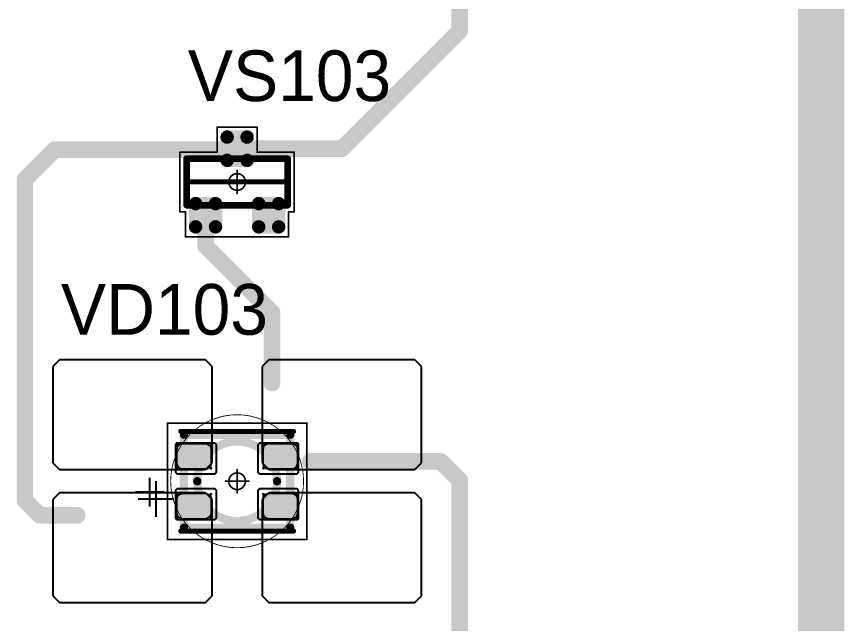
# Model space of a CAD drawing. Header units: millimetres. Extents: x 0 to 400, y 0 to 511.
# Drawn here: x 213.36 to 238.28, y 137.22 to 155.47 of the extents above; entities that cross this region are included whole.
import ezdxf

# ---------------------------------------------------------------- set-up
doc = ezdxf.new("R2010")
doc.units = ezdxf.units.MM
for name, color, linetype in [('Mechanical13', 56, 'Continuous'), ('Mechanical15', 56, 'Continuous'), ('Mechanical2', 216, 'Continuous'), ('TopLayer', 1, 'Continuous'), ('TopOverlay', 2, 'Continuous'), ('TopPaste', 8, 'Continuous'), ('TopSolder', 216, 'Continuous')]:
    doc.layers.add(name, color=color, linetype=linetype)

# ---------------------------------------------------------------- blocks, each defined once
blk = doc.blocks.new('SOT23_494')
at = {"layer": 'Mechanical13', "const_width": 0.2}
for points in [[(-0.7, 1.52), (0.7, 1.52)], [(-0.7, 1.52), (-0.7, -1.52)], [(0.7, 1.52), (0.7, -1.52)], [(-0.7, -1.52), (0.7, -1.52)]]:
    blk.add_lwpolyline(points, dxfattribs=at)
at = {"layer": 'Mechanical13', "const_width": 0.1}
for points in [[(-0.75, 1.52, 1), (-0.65, 1.52, 1)], [(-0.75, 1.52, 1), (-0.65, 1.52, 1)], [(0.65, 1.52, 1), (0.75, 1.52, 1)], [(0.65, 1.52, 1), (0.75, 1.52, 1)], [(-0.75, -1.52, 1), (-0.65, -1.52, 1)], [(-0.75, -1.52, 1), (-0.65, -1.52, 1)], [(0.65, -1.52, 1), (0.75, -1.52, 1)], [(0.65, -1.52, 1), (0.75, -1.52, 1)]]:
    blk.add_lwpolyline(points, format="xyb", close=True, dxfattribs=at)
at = {"layer": 'Mechanical15', "const_width": 0.05}
for points in [[(-0.9, 1.72), (-0.9, 1.55)], [(-0.9, 1.72), (0.9, 1.72)], [(0.9, 1.72), (0.9, 0.6)], [(-1.65, 1.55), (-1.65, -1.55)], [(-1.65, 1.55), (-0.9, 1.55)], [(0.9, 0.6), (1.65, 0.6)], [(1.65, 0.6), (1.65, -0.6)], [(0, 0.35), (0, -0.35)], [(-0.35, 0), (0.35, 0)], [(0.9, -0.6), (1.65, -0.6)], [(0.9, -0.6), (0.9, -1.72)], [(-1.65, -1.55), (-0.9, -1.55)], [(-0.9, -1.55), (-0.9, -1.72)], [(-0.9, -1.72), (0.9, -1.72)]]:
    blk.add_lwpolyline(points, dxfattribs=at)
at = {"layer": 'Mechanical15'}
for points, const_width in [([(-0.913, 1.72, 1), (-0.888, 1.72, 1)], 0.025), ([(-0.913, 1.72, 1), (-0.888, 1.72, 1)], 0.025), ([(0.888, 1.72, 1), (0.913, 1.72, 1)], 0.025), ([(0.888, 1.72, 1), (0.913, 1.72, 1)], 0.025), ([(-1.662, 1.55, 1), (-1.637, 1.55, 1)], 0.025), ([(-1.662, 1.55, 1), (-1.637, 1.55, 1)], 0.025), ([(-0.913, 1.55, 1), (-0.888, 1.55, 1)], 0.025), ([(-0.913, 1.55, 1), (-0.888, 1.55, 1)], 0.025), ([(0.888, 0.6, 1), (0.913, 0.6, 1)], 0.025), ([(0.888, 0.6, 1), (0.913, 0.6, 1)], 0.025), ([(1.637, 0.6, 1), (1.662, 0.6, 1)], 0.025), ([(1.637, 0.6, 1), (1.662, 0.6, 1)], 0.025), ([(0.25, 0, 1), (-0.25, 0, 1)], 0.05), ([(-0.012, 0.35, 1), (0.012, 0.35, 1)], 0.025), ([(-0.362, 0, 1), (-0.337, 0, 1)], 0.025), ([(-0.262, 0, 1), (-0.238, 0, 1)], 0.025), ([(0.238, 0, 1), (0.262, 0, 1)], 0.025), ([(0.337, 0, 1), (0.362, 0, 1)], 0.025), ([(-0.012, -0.35, 1), (0.012, -0.35, 1)], 0.025), ([(0.888, -0.6, 1), (0.913, -0.6, 1)], 0.025), ([(0.888, -0.6, 1), (0.913, -0.6, 1)], 0.025), ([(1.637, -0.6, 1), (1.662, -0.6, 1)], 0.025), ([(1.637, -0.6, 1), (1.662, -0.6, 1)], 0.025), ([(-1.662, -1.55, 1), (-1.637, -1.55, 1)], 0.025), ([(-1.662, -1.55, 1), (-1.637, -1.55, 1)], 0.025), ([(-0.913, -1.55, 1), (-0.888, -1.55, 1)], 0.025), ([(-0.913, -1.55, 1), (-0.888, -1.55, 1)], 0.025), ([(-0.913, -1.72, 1), (-0.888, -1.72, 1)], 0.025), ([(-0.913, -1.72, 1), (-0.888, -1.72, 1)], 0.025), ([(0.888, -1.72, 1), (0.913, -1.72, 1)], 0.025), ([(0.888, -1.72, 1), (0.913, -1.72, 1)], 0.025)]:
    blk.add_lwpolyline(points, format="xyb", close=True, dxfattribs=dict(at, const_width=const_width))
at = {"layer": 'TopLayer', "const_width": 0.1}
for points in [[(-1.4, 1.25, 1), (-1.3, 1.25, 1)], [(-0.7, 1.25, 1), (-0.6, 1.25, 1)], [(-1.4, 0.65, 1), (-1.3, 0.65, 1)], [(-0.7, 0.65, 1), (-0.6, 0.65, 1)], [(0.6, 0.3, 1), (0.7, 0.3, 1)], [(1.3, 0.3, 1), (1.4, 0.3, 1)], [(0.6, -0.3, 1), (0.7, -0.3, 1)], [(1.3, -0.3, 1), (1.4, -0.3, 1)], [(-1.4, -0.65, 1), (-1.3, -0.65, 1)], [(-0.7, -0.65, 1), (-0.6, -0.65, 1)], [(-1.4, -1.25, 1), (-1.3, -1.25, 1)], [(-0.7, -1.25, 1), (-0.6, -1.25, 1)]]:
    blk.add_lwpolyline(points, format="xyb", close=True, dxfattribs=at)
at = {"layer": 'TopLayer'}
for points in [[(-1.45, 1.25), (-1.45, 0.65), (-0.55, 1.25), (-0.55, 0.65)], [(-1.35, 1.35), (-1.35, 0.55), (-0.65, 1.35), (-0.65, 0.55)], [(0.55, 0.3), (0.55, -0.3), (1.45, 0.3), (1.45, -0.3)], [(0.65, 0.4), (0.65, -0.4), (1.35, 0.4), (1.35, -0.4)], [(-1.45, -0.65), (-1.45, -1.25), (-0.55, -0.65), (-0.55, -1.25)], [(-1.35, -0.55), (-1.35, -1.35), (-0.65, -0.55), (-0.65, -1.35)]]:
    blk.add_solid(points, dxfattribs=at)
at = {"layer": 'TopOverlay', "const_width": 0.15}
blk.add_lwpolyline([(0, 1.5), (0, -1.5)], dxfattribs=at)
at = {"layer": 'TopOverlay', "const_width": 0.075}
for points in [[(-0.038, 1.5, 1), (0.038, 1.5, 1)], [(-0.038, -1.5, 1), (0.038, -1.5, 1)]]:
    blk.add_lwpolyline(points, format="xyb", close=True, dxfattribs=at)
at = {"layer": 'TopPaste', "const_width": 0.075}
for points in [[(-1.387, 1.25, 1), (-1.313, 1.25, 1)], [(-0.687, 1.25, 1), (-0.613, 1.25, 1)], [(-1.387, 0.65, 1), (-1.313, 0.65, 1)], [(-0.687, 0.65, 1), (-0.613, 0.65, 1)], [(0.613, 0.3, 1), (0.687, 0.3, 1)], [(1.313, 0.3, 1), (1.387, 0.3, 1)], [(0.613, -0.3, 1), (0.687, -0.3, 1)], [(1.313, -0.3, 1), (1.387, -0.3, 1)], [(-1.387, -0.65, 1), (-1.313, -0.65, 1)], [(-0.687, -0.65, 1), (-0.613, -0.65, 1)], [(-1.387, -1.25, 1), (-1.313, -1.25, 1)], [(-0.687, -1.25, 1), (-0.613, -1.25, 1)]]:
    blk.add_lwpolyline(points, format="xyb", close=True, dxfattribs=at)
at = {"layer": 'TopPaste'}
for points in [[(-1.425, 1.25), (-1.425, 0.65), (-0.575, 1.25), (-0.575, 0.65)], [(-1.35, 1.325), (-1.35, 0.575), (-0.65, 1.325), (-0.65, 0.575)], [(0.575, 0.3), (0.575, -0.3), (1.425, 0.3), (1.425, -0.3)], [(0.65, 0.375), (0.65, -0.375), (1.35, 0.375), (1.35, -0.375)], [(-1.425, -0.65), (-1.425, -1.25), (-0.575, -0.65), (-0.575, -1.25)], [(-1.35, -0.575), (-1.35, -1.325), (-0.65, -0.575), (-0.65, -1.325)]]:
    blk.add_solid(points, dxfattribs=at)
at = {"layer": 'TopSolder', "const_width": 0.202}
for points in [[(-1.451, 1.25, 1), (-1.249, 1.25, 1)], [(-0.751, 1.25, 1), (-0.549, 1.25, 1)], [(-1.451, 0.65, 1), (-1.249, 0.65, 1)], [(-0.751, 0.65, 1), (-0.549, 0.65, 1)], [(0.549, 0.3, 1), (0.751, 0.3, 1)], [(1.249, 0.3, 1), (1.451, 0.3, 1)], [(0.549, -0.3, 1), (0.751, -0.3, 1)], [(1.249, -0.3, 1), (1.451, -0.3, 1)], [(-1.451, -0.65, 1), (-1.249, -0.65, 1)], [(-0.751, -0.65, 1), (-0.549, -0.65, 1)], [(-1.451, -1.25, 1), (-1.249, -1.25, 1)], [(-0.751, -1.25, 1), (-0.549, -1.25, 1)]]:
    blk.add_lwpolyline(points, format="xyb", close=True, dxfattribs=at)
at = {"layer": 'TopSolder'}
for points in [[(-1.552, 1.25), (-1.552, 0.65), (-0.448, 1.25), (-0.448, 0.65)], [(-1.35, 1.452), (-1.35, 0.448), (-0.65, 1.452), (-0.65, 0.448)], [(0.65, 0.502), (0.65, -0.502), (1.35, 0.502), (1.35, -0.502)], [(0.448, 0.3), (0.448, -0.3), (1.552, 0.3), (1.552, -0.3)], [(-1.35, -0.448), (-1.35, -1.452), (-0.65, -0.448), (-0.65, -1.452)], [(-1.552, -0.65), (-1.552, -1.25), (-0.448, -0.65), (-0.448, -1.25)]]:
    blk.add_solid(points, dxfattribs=at)
blk = doc.blocks.new('E65F_698')
at = {"layer": 'Mechanical13'}
for p, q in [((2.441, 1.071), (2.441, 0)), ((1.905, 0.536), (2.976, 0.536))]:
    blk.add_line(p, q, dxfattribs=at)
at = {"layer": 'Mechanical13', "const_width": 0.25}
for points in [[(-1.6, 1.4), (-1.6, -1.4)], [(1.6, 1.4), (-1.6, 1.4)], [(1.6, 1.4), (1.6, -1.4)], [(1.6, -1.4), (-1.6, -1.4)]]:
    blk.add_lwpolyline(points, dxfattribs=at)
at = {"layer": 'Mechanical13'}
for points, const_width in [([(-1.663, 1.4, 1), (-1.538, 1.4, 1)], 0.125), ([(-1.663, 1.4, 1), (-1.538, 1.4, 1)], 0.125), ([(1.537, 1.4, 1), (1.662, 1.4, 1)], 0.125), ([(1.537, 1.4, 1), (1.662, 1.4, 1)], 0.125), ([(1.2, 0, 1), (-1.2, 0, 1)], 0.25), ([(-1.263, 0, 1), (-1.138, 0, 1)], 0.125), ([(1.137, 0, 1), (1.262, 0, 1)], 0.125), ([(-1.663, -1.4, 1), (-1.538, -1.4, 1)], 0.125), ([(-1.663, -1.4, 1), (-1.538, -1.4, 1)], 0.125), ([(1.537, -1.4, 1), (1.662, -1.4, 1)], 0.125), ([(1.537, -1.4, 1), (1.662, -1.4, 1)], 0.125)]:
    blk.add_lwpolyline(points, format="xyb", close=True, dxfattribs=dict(at, const_width=const_width))
at = {"layer": 'Mechanical15', "const_width": 0.05}
for points in [[(2.1, 1.75), (-2.1, 1.75)], [(-2.1, 1.75), (-2.1, -1.75)], [(2.1, 1.75), (2.1, -1.75)], [(0, 0.35), (0, -0.35)], [(0, 0.35), (0, -0.35)], [(0.35, 0), (-0.35, 0)], [(0.35, 0), (-0.35, 0)], [(2.1, -1.75), (-2.1, -1.75)]]:
    blk.add_lwpolyline(points, dxfattribs=at)
at = {"layer": 'Mechanical15'}
for points, const_width in [([(-2.113, 1.75, 1), (-2.088, 1.75, 1)], 0.025), ([(-2.113, 1.75, 1), (-2.088, 1.75, 1)], 0.025), ([(2.087, 1.75, 1), (2.112, 1.75, 1)], 0.025), ([(2.087, 1.75, 1), (2.112, 1.75, 1)], 0.025), ([(0.25, 0, 1), (-0.25, 0, 1)], 0.05), ([(0.25, 0, 1), (-0.25, 0, 1)], 0.05), ([(-0.013, 0.35, 1), (0.012, 0.35, 1)], 0.025), ([(-0.013, 0.35, 1), (0.012, 0.35, 1)], 0.025), ([(-0.363, 0, 1), (-0.338, 0, 1)], 0.025), ([(-0.363, 0, 1), (-0.338, 0, 1)], 0.025), ([(-0.263, 0, 1), (-0.238, 0, 1)], 0.025), ([(-0.263, 0, 1), (-0.238, 0, 1)], 0.025), ([(0.237, 0, 1), (0.262, 0, 1)], 0.025), ([(0.237, 0, 1), (0.262, 0, 1)], 0.025), ([(0.337, 0, 1), (0.362, 0, 1)], 0.025), ([(0.337, 0, 1), (0.362, 0, 1)], 0.025), ([(-0.013, -0.35, 1), (0.012, -0.35, 1)], 0.025), ([(-0.013, -0.35, 1), (0.012, -0.35, 1)], 0.025), ([(-2.113, -1.75, 1), (-2.088, -1.75, 1)], 0.025), ([(-2.113, -1.75, 1), (-2.088, -1.75, 1)], 0.025), ([(2.087, -1.75, 1), (2.112, -1.75, 1)], 0.025), ([(2.087, -1.75, 1), (2.112, -1.75, 1)], 0.025)]:
    blk.add_lwpolyline(points, format="xyb", close=True, dxfattribs=dict(at, const_width=const_width))
at = {"layer": 'TopLayer'}
for p, q in [((-5.35, 3.65), (-5.55, 3.45)), ((-0.95, 3.65), (-5.35, 3.65)), ((-5.35, 3.65), (-5.35, 3.65)), ((-0.75, 3.45), (-0.95, 3.65)), ((0.95, 3.65), (0.75, 3.45)), ((5.35, 3.65), (0.95, 3.65)), ((0.95, 3.65), (0.95, 3.65)), ((5.55, 3.45), (5.35, 3.65)), ((-5.55, 3.45), (-5.55, 3.45)), ((-5.55, 3.45), (-5.55, 0.55)), ((-0.75, 0.55), (-0.75, 3.45)), ((0.75, 3.45), (0.75, 3.45)), ((0.75, 3.45), (0.75, 0.55)), ((5.55, 0.55), (5.55, 3.45)), ((-5.55, 0.55), (-5.35, 0.35)), ((-0.95, 0.35), (-0.75, 0.55)), ((0.75, 0.55), (0.95, 0.35)), ((5.35, 0.35), (5.55, 0.55)), ((-5.35, 0.35), (-0.95, 0.35)), ((0.95, 0.35), (5.35, 0.35)), ((-5.35, -0.35), (-5.55, -0.55)), ((-0.95, -0.35), (-5.35, -0.35)), ((-5.35, -0.35), (-5.35, -0.35)), ((-0.75, -0.55), (-0.95, -0.35)), ((0.95, -0.35), (0.75, -0.55)), ((5.35, -0.35), (0.95, -0.35)), ((0.95, -0.35), (0.95, -0.35)), ((5.55, -0.55), (5.35, -0.35)), ((-5.55, -0.55), (-5.55, -0.55)), ((-5.55, -0.55), (-5.55, -3.45)), ((-0.75, -3.45), (-0.75, -0.55)), ((0.75, -0.55), (0.75, -0.55)), ((0.75, -0.55), (0.75, -3.45)), ((5.55, -3.45), (5.55, -0.55)), ((-5.55, -3.45), (-5.35, -3.65)), ((-0.95, -3.65), (-0.75, -3.45)), ((0.75, -3.45), (0.95, -3.65)), ((5.35, -3.65), (5.55, -3.45)), ((-5.35, -3.65), (-0.95, -3.65)), ((0.95, -3.65), (5.35, -3.65))]:
    blk.add_line(p, q, dxfattribs=at)
at = {"layer": 'TopLayer', "const_width": 0.04}
for points in [[(-1.83, 1.11, 1), (-1.79, 1.11, 1)], [(-0.81, 1.11, 1), (-0.77, 1.11, 1)], [(0.77, 1.11, 1), (0.81, 1.11, 1)], [(1.79, 1.11, 1), (1.83, 1.11, 1)], [(-1.83, 0.39, 1), (-1.79, 0.39, 1)], [(-0.81, 0.39, 1), (-0.77, 0.39, 1)], [(0.77, 0.39, 1), (0.81, 0.39, 1)], [(1.79, 0.39, 1), (1.83, 0.39, 1)], [(-1.83, -0.39, 1), (-1.79, -0.39, 1)], [(-0.81, -0.39, 1), (-0.77, -0.39, 1)], [(0.77, -0.39, 1), (0.81, -0.39, 1)], [(1.79, -0.39, 1), (1.83, -0.39, 1)], [(-1.83, -1.11, 1), (-1.79, -1.11, 1)], [(-0.81, -1.11, 1), (-0.77, -1.11, 1)], [(0.77, -1.11, 1), (0.81, -1.11, 1)], [(1.79, -1.11, 1), (1.83, -1.11, 1)]]:
    blk.add_lwpolyline(points, format="xyb", close=True, dxfattribs=at)
at = {"layer": 'TopLayer'}
for points in [[(-1.85, 1.11), (-1.85, 0.39), (-0.75, 1.11), (-0.75, 0.39)], [(-1.81, 1.15), (-1.81, 0.35), (-0.79, 1.15), (-0.79, 0.35)], [(0.75, 1.11), (0.75, 0.39), (1.85, 1.11), (1.85, 0.39)], [(0.79, 1.15), (0.79, 0.35), (1.81, 1.15), (1.81, 0.35)], [(-1.85, -0.39), (-1.85, -1.11), (-0.75, -0.39), (-0.75, -1.11)], [(-1.81, -0.35), (-1.81, -1.15), (-0.79, -0.35), (-0.79, -1.15)], [(0.75, -0.39), (0.75, -1.11), (1.85, -0.39), (1.85, -1.11)], [(0.79, -0.35), (0.79, -1.15), (1.81, -0.35), (1.81, -1.15)]]:
    blk.add_solid(points, dxfattribs=at)
at = {"layer": 'TopOverlay'}
for p, q in [((2.628, 0.757), (2.628, -0.1)), ((2.2, 0.328), (3.057, 0.328))]:
    blk.add_line(p, q, dxfattribs=at)
at = {"layer": 'TopOverlay', "const_width": 0.15}
for points in [[(1.7, 1.5), (-1.7, 1.5)], [(1.7, -1.5), (-1.7, -1.5)]]:
    blk.add_lwpolyline(points, dxfattribs=at)
at = {"layer": 'TopOverlay', "const_width": 0.075}
for points in [[(-1.738, 1.5, 1), (-1.663, 1.5, 1)], [(1.662, 1.5, 1), (1.737, 1.5, 1)], [(-1.738, -1.5, 1), (-1.663, -1.5, 1)], [(1.662, -1.5, 1), (1.737, -1.5, 1)]]:
    blk.add_lwpolyline(points, format="xyb", close=True, dxfattribs=at)
at = {"layer": 'TopPaste'}
for p, q in [((-1.814, 1.011), (-1.829, 0.938)), ((-1.773, 1.073), (-1.814, 1.011)), ((-1.711, 1.114), (-1.773, 1.073)), ((-1.638, 1.129), (-1.711, 1.114)), ((-0.963, 1.129), (-1.638, 1.129)), ((-0.889, 1.114), (-0.963, 1.129)), ((-0.827, 1.073), (-0.889, 1.114)), ((-0.786, 1.011), (-0.827, 1.073)), ((-0.771, 0.938), (-0.786, 1.011)), ((0.786, 1.011), (0.771, 0.938)), ((0.827, 1.073), (0.786, 1.011)), ((0.889, 1.114), (0.827, 1.073)), ((0.962, 1.129), (0.889, 1.114)), ((1.637, 1.129), (0.962, 1.129)), ((1.711, 1.114), (1.637, 1.129)), ((1.773, 1.073), (1.711, 1.114)), ((1.814, 1.011), (1.773, 1.073)), ((1.829, 0.938), (1.814, 1.011)), ((-1.829, 0.938), (-1.829, 0.563)), ((-0.771, 0.563), (-0.771, 0.938)), ((0.771, 0.938), (0.771, 0.563)), ((1.829, 0.563), (1.829, 0.938)), ((-1.829, 0.563), (-1.814, 0.489)), ((-0.786, 0.489), (-0.771, 0.563)), ((0.771, 0.563), (0.786, 0.489)), ((1.814, 0.489), (1.829, 0.563)), ((-1.814, 0.489), (-1.773, 0.427)), ((-1.773, 0.427), (-1.711, 0.386)), ((-1.711, 0.386), (-1.638, 0.371)), ((-1.638, 0.371), (-0.963, 0.371)), ((-0.963, 0.371), (-0.889, 0.386)), ((-0.889, 0.386), (-0.827, 0.427)), ((-0.827, 0.427), (-0.786, 0.489)), ((0.786, 0.489), (0.827, 0.427)), ((0.827, 0.427), (0.889, 0.386)), ((0.889, 0.386), (0.962, 0.371)), ((0.962, 0.371), (1.637, 0.371)), ((1.637, 0.371), (1.711, 0.386)), ((1.711, 0.386), (1.773, 0.427)), ((1.773, 0.427), (1.814, 0.489)), ((-1.814, -0.489), (-1.829, -0.563)), ((-1.773, -0.427), (-1.814, -0.489)), ((-1.711, -0.386), (-1.773, -0.427)), ((-1.638, -0.371), (-1.711, -0.386)), ((-0.963, -0.371), (-1.638, -0.371)), ((-0.889, -0.386), (-0.963, -0.371)), ((-0.827, -0.427), (-0.889, -0.386)), ((-0.786, -0.489), (-0.827, -0.427)), ((-0.771, -0.563), (-0.786, -0.489)), ((0.786, -0.489), (0.771, -0.563)), ((0.827, -0.427), (0.786, -0.489)), ((0.889, -0.386), (0.827, -0.427)), ((0.962, -0.371), (0.889, -0.386)), ((1.637, -0.371), (0.962, -0.371)), ((1.711, -0.386), (1.637, -0.371)), ((1.773, -0.427), (1.711, -0.386)), ((1.814, -0.489), (1.773, -0.427)), ((1.829, -0.563), (1.814, -0.489)), ((-1.829, -0.563), (-1.829, -0.938)), ((-0.771, -0.938), (-0.771, -0.563)), ((0.771, -0.563), (0.771, -0.938)), ((1.829, -0.938), (1.829, -0.563)), ((-1.829, -0.938), (-1.814, -1.011)), ((-0.786, -1.011), (-0.771, -0.938)), ((0.771, -0.938), (0.786, -1.011)), ((1.814, -1.011), (1.829, -0.938)), ((-1.814, -1.011), (-1.773, -1.073)), ((-1.773, -1.073), (-1.711, -1.114)), ((-1.711, -1.114), (-1.638, -1.129)), ((-1.638, -1.129), (-0.963, -1.129)), ((-0.963, -1.129), (-0.889, -1.114)), ((-0.889, -1.114), (-0.827, -1.073)), ((-0.827, -1.073), (-0.786, -1.011)), ((0.786, -1.011), (0.827, -1.073)), ((0.827, -1.073), (0.889, -1.114)), ((0.889, -1.114), (0.962, -1.129)), ((0.962, -1.129), (1.637, -1.129)), ((1.637, -1.129), (1.711, -1.114)), ((1.711, -1.114), (1.773, -1.073)), ((1.773, -1.073), (1.814, -1.011))]:
    blk.add_line(p, q, dxfattribs=at)
at = {"layer": 'TopSolder'}
for p, q in [((-1.842, 1.129), (-1.85, 1.111)), ((-1.85, 1.111), (-1.85, 1.101)), ((-1.85, 1.101), (-1.85, 1.101)), ((-1.85, 1.101), (-1.85, 0.301)), ((-1.828, 1.143), (-1.842, 1.129)), ((-1.81, 1.151), (-1.828, 1.143)), ((-1.8, 1.151), (-1.81, 1.151)), ((-0.7, 1.151), (-1.8, 1.151)), ((-0.685, 1.151), (-0.7, 1.151)), ((-0.7, 1.151), (-0.7, 1.151)), ((-0.658, 1.139), (-0.685, 1.151)), ((-0.636, 1.118), (-0.658, 1.139)), ((-0.625, 1.09), (-0.636, 1.118)), ((-0.625, 1.076), (-0.625, 1.09)), ((-0.625, 0.301), (-0.625, 1.076)), ((0.636, 1.118), (0.625, 1.09)), ((0.625, 1.09), (0.625, 1.076)), ((0.625, 1.076), (0.625, 1.076)), ((0.625, 1.076), (0.625, 0.301)), ((0.657, 1.139), (0.636, 1.118)), ((0.685, 1.151), (0.657, 1.139)), ((0.7, 1.151), (0.685, 1.151)), ((1.8, 1.151), (0.7, 1.151)), ((1.81, 1.151), (1.8, 1.151)), ((1.8, 1.151), (1.8, 1.151)), ((1.828, 1.143), (1.81, 1.151)), ((1.842, 1.129), (1.828, 1.143)), ((1.85, 1.111), (1.842, 1.129)), ((1.85, 1.101), (1.85, 1.111)), ((1.85, 0.301), (1.85, 1.101)), ((-1.85, 0.301), (-1.85, 0.286)), ((-1.85, 0.286), (-1.839, 0.258)), ((-1.839, 0.258), (-1.818, 0.237)), ((-0.658, 0.237), (-0.636, 0.258)), ((-0.636, 0.258), (-0.625, 0.286)), ((-0.625, 0.286), (-0.625, 0.301)), ((-0.625, 0.301), (-0.625, 0.301)), ((0.625, 0.301), (0.625, 0.286)), ((0.625, 0.286), (0.636, 0.258)), ((0.636, 0.258), (0.657, 0.237)), ((1.817, 0.237), (1.839, 0.258)), ((1.839, 0.258), (1.85, 0.286)), ((1.85, 0.286), (1.85, 0.301)), ((1.85, 0.301), (1.85, 0.301)), ((-1.818, 0.237), (-1.79, 0.226)), ((-1.79, 0.226), (-1.775, 0.226)), ((-1.775, 0.226), (-1.775, 0.226)), ((-1.775, 0.226), (-0.7, 0.226)), ((-0.7, 0.226), (-0.685, 0.226)), ((-0.685, 0.226), (-0.658, 0.237)), ((0.657, 0.237), (0.685, 0.226)), ((0.685, 0.226), (0.7, 0.226)), ((0.7, 0.226), (0.7, 0.226)), ((0.7, 0.226), (1.775, 0.226)), ((1.775, 0.226), (1.79, 0.226)), ((1.79, 0.226), (1.817, 0.237)), ((-1.818, -0.236), (-1.839, -0.257)), ((-1.79, -0.224), (-1.818, -0.236)), ((-1.775, -0.224), (-1.79, -0.224)), ((-0.7, -0.224), (-1.775, -0.224)), ((-0.685, -0.224), (-0.7, -0.224)), ((-0.7, -0.224), (-0.7, -0.224)), ((-0.658, -0.236), (-0.685, -0.224)), ((-0.636, -0.257), (-0.658, -0.236)), ((0.657, -0.236), (0.636, -0.257)), ((0.685, -0.224), (0.657, -0.236)), ((0.7, -0.224), (0.685, -0.224)), ((1.775, -0.224), (0.7, -0.224)), ((1.79, -0.224), (1.775, -0.224)), ((1.775, -0.224), (1.775, -0.224)), ((1.817, -0.236), (1.79, -0.224)), ((1.839, -0.257), (1.817, -0.236)), ((-1.839, -0.257), (-1.85, -0.285)), ((-1.85, -0.285), (-1.85, -0.299)), ((-1.85, -0.299), (-1.85, -0.299)), ((-1.85, -0.299), (-1.85, -1.099)), ((-0.625, -0.285), (-0.636, -0.257)), ((-0.625, -0.299), (-0.625, -0.285)), ((-0.625, -1.074), (-0.625, -0.299)), ((0.636, -0.257), (0.625, -0.285)), ((0.625, -0.285), (0.625, -0.299)), ((0.625, -0.299), (0.625, -0.299)), ((0.625, -0.299), (0.625, -1.074)), ((1.85, -0.285), (1.839, -0.257)), ((1.85, -0.299), (1.85, -0.285)), ((1.85, -1.099), (1.85, -0.299)), ((-1.85, -1.099), (-1.85, -1.109)), ((-1.85, -1.109), (-1.842, -1.128)), ((-1.842, -1.128), (-1.828, -1.142)), ((-1.828, -1.142), (-1.81, -1.149)), ((-1.81, -1.149), (-1.8, -1.149)), ((-1.8, -1.149), (-0.7, -1.149)), ((-1.8, -1.149), (-1.8, -1.149)), ((-0.7, -1.149), (-0.685, -1.149)), ((-0.685, -1.149), (-0.658, -1.138)), ((-0.658, -1.138), (-0.636, -1.117)), ((-0.636, -1.117), (-0.625, -1.089)), ((-0.625, -1.089), (-0.625, -1.074)), ((-0.625, -1.074), (-0.625, -1.074)), ((0.625, -1.074), (0.625, -1.089)), ((0.625, -1.089), (0.636, -1.117)), ((0.636, -1.117), (0.657, -1.138)), ((0.657, -1.138), (0.685, -1.149)), ((0.685, -1.149), (0.7, -1.149)), ((0.7, -1.149), (1.8, -1.149)), ((0.7, -1.149), (0.7, -1.149)), ((1.8, -1.149), (1.81, -1.149)), ((1.81, -1.149), (1.828, -1.142)), ((1.828, -1.142), (1.842, -1.128)), ((1.842, -1.128), (1.85, -1.109)), ((1.85, -1.109), (1.85, -1.099)), ((1.85, -1.099), (1.85, -1.099))]:
    blk.add_line(p, q, dxfattribs=at)

msp = doc.modelspace()

# ---------------------------------------------------------------- linework, layer by layer
at = {"layer": 'Mechanical2'}
for points, const_width in [([(222, 141.5, 1), (218, 141.5, 1)], 0.0254), ([(220, 143.5, 1), (220, 143.5, 1)], 0.0005), ([(217.994, 141.5, 1), (218.006, 141.5, 1)], 0.0127), ([(221.994, 141.5, 1), (222.006, 141.5, 1)], 0.0127), ([(218, 141.5, 1), (218, 141.5, 1)], 0.0005), ([(222, 141.5, 1), (222, 141.5, 1)], 0.0005), ([(220, 139.5, 1), (220, 139.5, 1)], 0.0005)]:
    msp.add_lwpolyline(points, format="xyb", close=True, dxfattribs=dict(at, const_width=const_width))
at = {"layer": 'Mechanical2', "const_width": 0.001}
for points in [[(220, 139.5), (220, 143.5)], [(218, 141.5), (222, 141.5)]]:
    msp.add_lwpolyline(points, dxfattribs=at)
at = {"layer": 'TopLayer'}
for points, const_width in [([(226.7, 155.05), (226.7, 161.525)], 0.5), ([(237.575, 122.25), (237.575, 156.35)], 1.4), ([(223.15, 151.5), (226.7, 155.05)], 0.5), ([(213.612, 150.575), (214.512, 151.475)], 0.5), ([(214.512, 151.475), (219.912, 151.475)], 0.5), ([(220, 151.5), (223.15, 151.5)], 0.5), ([(213.612, 140.925), (213.612, 150.575)], 0.5), ([(219.05, 148.575), (219.05, 149.5)], 0.5), ([(219.05, 148.575), (221.05, 146.575)], 0.5), ([(221.05, 144.45), (221.05, 146.575)], 0.5), ([(222.2, 142.1), (226.125, 142.1)], 0.5), ([(226.125, 142.1), (226.7, 141.525)], 0.5), ([(226.7, 135.05), (226.7, 141.525)], 0.5), ([(213.612, 140.925), (214.062, 140.475)], 0.5), ([(214.062, 140.475), (215.187, 140.475)], 0.5)]:
    msp.add_lwpolyline(points, dxfattribs=dict(at, const_width=const_width))
at = {"layer": 'TopLayer', "const_width": 0.25}
for points in [[(226.575, 155.05, 1), (226.825, 155.05, 1)], [(226.575, 155.05, 1), (226.825, 155.05, 1)], [(214.387, 151.475, 1), (214.637, 151.475, 1)], [(214.387, 151.475, 1), (214.637, 151.475, 1)], [(219.787, 151.475, 1), (220.037, 151.475, 1)], [(219.875, 151.5, 1), (220.125, 151.5, 1)], [(223.025, 151.5, 1), (223.275, 151.5, 1)], [(223.025, 151.5, 1), (223.275, 151.5, 1)], [(213.487, 150.575, 1), (213.737, 150.575, 1)], [(213.487, 150.575, 1), (213.737, 150.575, 1)], [(218.925, 149.5, 1), (219.175, 149.5, 1)], [(218.925, 148.575, 1), (219.175, 148.575, 1)], [(218.925, 148.575, 1), (219.175, 148.575, 1)], [(220.925, 146.575, 1), (221.175, 146.575, 1)], [(220.925, 146.575, 1), (221.175, 146.575, 1)], [(220.925, 144.45, 1), (221.175, 144.45, 1)], [(222.075, 142.1, 1), (222.325, 142.1, 1)], [(226, 142.1, 1), (226.25, 142.1, 1)], [(226, 142.1, 1), (226.25, 142.1, 1)], [(226.575, 141.525, 1), (226.825, 141.525, 1)], [(226.575, 141.525, 1), (226.825, 141.525, 1)], [(213.487, 140.925, 1), (213.737, 140.925, 1)], [(213.487, 140.925, 1), (213.737, 140.925, 1)], [(213.937, 140.475, 1), (214.187, 140.475, 1)], [(213.937, 140.475, 1), (214.187, 140.475, 1)], [(215.062, 140.475, 1), (215.312, 140.475, 1)]]:
    msp.add_lwpolyline(points, format="xyb", close=True, dxfattribs=at)

# ---------------------------------------------------------------- block references
for name, p, rotation in [('SOT23_494', (220, 150.5), 90), ('E65F_698', (220, 141.5), 180)]:
    msp.add_blockref(name, p, dxfattribs=dict(rotation=rotation))

# ---------------------------------------------------------------- texts
at = {"layer": 'TopOverlay'}
for s, p in [('VS103', (218.516, 152.933)), ('VD103', (214.697, 145.907))]:
    msp.add_text(s, height=1.524, dxfattribs=at).set_placement(p)

doc.saveas('drawing.dxf')
